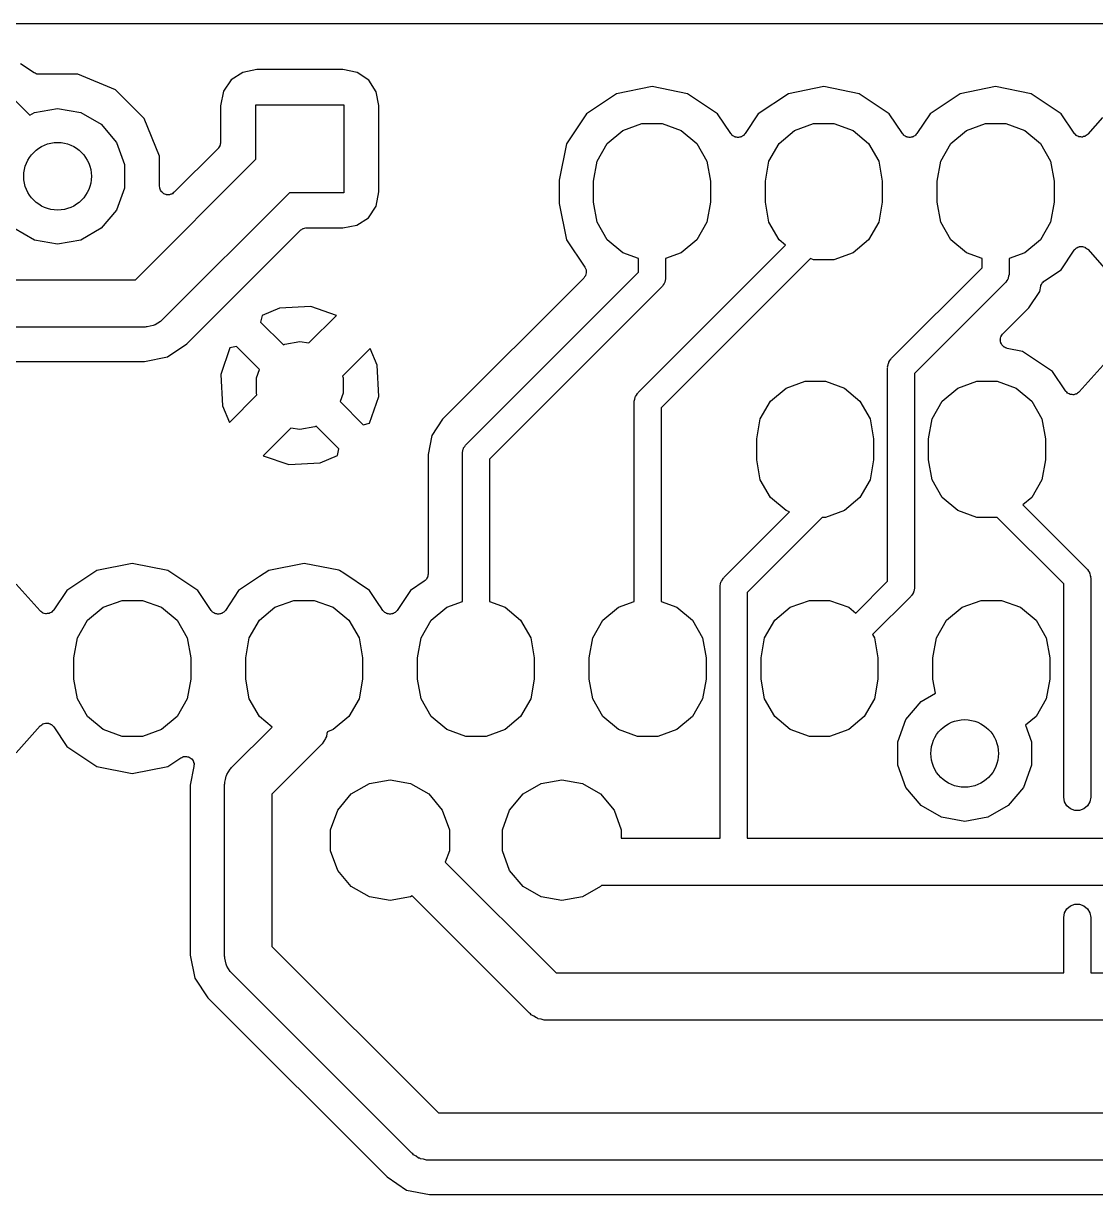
# Model space of a CAD drawing. Extents: x 1.5 to 87.9, y 2 to 70.8.
# Drawn here: x 33.12 to 48.98, y 53.52 to 70.84 of the extents above; entities that cross this region are included whole.
import ezdxf

# ---------------------------------------------------------------- set-up
doc = ezdxf.new("R2010")
doc.units = 0
doc.header["$MEASUREMENT"] = 0
doc.layers.add('BLACK', color=7, linetype='CONTINUOUS')

msp = doc.modelspace()

# ---------------------------------------------------------------- linework, layer by layer
at = {"layer": 'Black'}
for p, q in [((32.4213, 70.8402), (53.4351, 70.8402)), ((33.2845, 70.1096), (33.0832, 70.2441)), ((36.5732, 70.1568), (36.3677, 70.117)), ((37.8484, 70.1568), (36.5732, 70.1568)), ((38.0607, 70.1143), (37.8484, 70.1568)), ((33.2984, 70.1035), (33.2845, 70.1096)), ((33.3115, 70.0959), (33.2984, 70.1035)), ((33.3185, 70.0947), (33.3115, 70.0959)), ((33.3249, 70.0919), (33.3185, 70.0947)), ((33.34, 70.0909), (33.3249, 70.0919)), ((33.355, 70.0882), (33.34, 70.0909)), ((33.9309, 70.0877), (33.355, 70.0882)), ((34.4849, 69.8577), (33.9309, 70.0877)), ((36.1971, 70.0049), (36.0831, 69.8361)), ((36.3677, 70.117), (36.1971, 70.0049)), ((38.2295, 70.0003), (38.0607, 70.1143)), ((38.3416, 69.8297), (38.2295, 70.0003)), ((34.9088, 69.4331), (34.4849, 69.8577)), ((36.0831, 69.8361), (36.0406, 69.6238)), ((38.3814, 69.6242), (38.3416, 69.8297)), ((41.8941, 69.801), (41.4499, 69.5043)), ((42.418, 69.9053), (41.8941, 69.801)), ((42.9419, 69.801), (42.418, 69.9053)), ((43.3861, 69.5043), (42.9419, 69.801)), ((44.4341, 69.801), (43.9899, 69.5043)), ((44.958, 69.9053), (44.4341, 69.801)), ((45.4819, 69.801), (44.958, 69.9053)), ((45.9261, 69.5043), (45.4819, 69.801)), ((46.9741, 69.801), (46.5299, 69.5043)), ((47.498, 69.9053), (46.9741, 69.801)), ((48.0219, 69.801), (47.498, 69.9053)), ((48.4661, 69.5043), (48.0219, 69.801)), ((33.0033, 69.7012), (33.2197, 69.4849)), ((36.0406, 69.6238), (36.0406, 69.082)), ((36.561, 68.8314), (36.561, 69.6364)), ((36.561, 69.6364), (37.861, 69.6364)), ((37.861, 69.6364), (37.861, 68.3364)), ((38.3814, 68.349), (38.3814, 69.6242)), ((33.2197, 69.4849), (33.2863, 69.5233)), ((33.2863, 69.5233), (33.6296, 69.5838)), ((33.6296, 69.5838), (33.9729, 69.5233)), ((33.9729, 69.5233), (34.2748, 69.349)), ((41.4499, 69.5043), (41.1531, 69.0601)), ((43.5824, 69.2105), (43.3861, 69.5043)), ((43.9899, 69.5043), (43.7936, 69.2105)), ((46.1224, 69.2105), (45.9261, 69.5043)), ((46.5299, 69.5043), (46.3336, 69.2105)), ((48.6589, 69.2158), (48.4661, 69.5043)), ((49.0803, 69.4492), (48.8592, 69.2017)), ((34.2748, 69.349), (34.4989, 69.0819)), ((35.1379, 68.8786), (34.9088, 69.4331)), ((41.9862, 69.2556), (42.268, 69.3582)), ((42.268, 69.3582), (42.568, 69.3582)), ((42.568, 69.3582), (42.8498, 69.2556)), ((44.5262, 69.2556), (44.808, 69.3582)), ((44.808, 69.3582), (45.108, 69.3582)), ((45.108, 69.3582), (45.3898, 69.2556)), ((47.0662, 69.2556), (47.348, 69.3582)), ((47.348, 69.3582), (47.648, 69.3582)), ((47.648, 69.3582), (47.9298, 69.2556)), ((41.7564, 69.0628), (41.9862, 69.2556)), ((42.8498, 69.2556), (43.0796, 69.0628)), ((43.592, 69.2005), (43.5824, 69.2105)), ((43.6002, 69.1893), (43.592, 69.2005)), ((43.6071, 69.1847), (43.6002, 69.1893)), ((43.6129, 69.1786), (43.6071, 69.1847)), ((43.6253, 69.1725), (43.6129, 69.1786)), ((43.6368, 69.1648), (43.6253, 69.1725)), ((43.645, 69.1628), (43.6368, 69.1648)), ((43.6525, 69.1591), (43.645, 69.1628)), ((43.6662, 69.1576), (43.6525, 69.1591)), ((43.6797, 69.1543), (43.6662, 69.1576)), ((43.688, 69.1552), (43.6797, 69.1543)), ((43.6963, 69.1543), (43.688, 69.1552)), ((43.7098, 69.1576), (43.6963, 69.1543)), ((43.7235, 69.1591), (43.7098, 69.1576)), ((43.731, 69.1628), (43.7235, 69.1591)), ((43.7391, 69.1648), (43.731, 69.1628)), ((43.7507, 69.1725), (43.7391, 69.1648)), ((43.7631, 69.1786), (43.7507, 69.1725)), ((43.7689, 69.1847), (43.7631, 69.1786)), ((43.7758, 69.1893), (43.7689, 69.1847)), ((43.784, 69.2005), (43.7758, 69.1893)), ((43.7936, 69.2105), (43.784, 69.2005)), ((44.2964, 69.0628), (44.5262, 69.2556)), ((45.3898, 69.2556), (45.6196, 69.0628)), ((46.132, 69.2005), (46.1224, 69.2105)), ((46.1402, 69.1893), (46.132, 69.2005)), ((46.1471, 69.1847), (46.1402, 69.1893)), ((46.1529, 69.1786), (46.1471, 69.1847)), ((46.1653, 69.1725), (46.1529, 69.1786)), ((46.1768, 69.1648), (46.1653, 69.1725)), ((46.185, 69.1628), (46.1768, 69.1648)), ((46.1925, 69.1591), (46.185, 69.1628)), ((46.2062, 69.1576), (46.1925, 69.1591)), ((46.2197, 69.1543), (46.2062, 69.1576)), ((46.228, 69.1552), (46.2197, 69.1543)), ((46.2363, 69.1543), (46.228, 69.1552)), ((46.2498, 69.1576), (46.2363, 69.1543)), ((46.2635, 69.1591), (46.2498, 69.1576)), ((46.271, 69.1628), (46.2635, 69.1591)), ((46.2791, 69.1648), (46.271, 69.1628)), ((46.2907, 69.1725), (46.2791, 69.1648)), ((46.3031, 69.1786), (46.2907, 69.1725)), ((46.3089, 69.1847), (46.3031, 69.1786)), ((46.3158, 69.1893), (46.3089, 69.1847)), ((46.324, 69.2005), (46.3158, 69.1893)), ((46.3336, 69.2105), (46.324, 69.2005)), ((46.8364, 69.0628), (47.0662, 69.2556)), ((47.9298, 69.2556), (48.1596, 69.0628)), ((48.6623, 69.2122), (48.6589, 69.2158)), ((48.6647, 69.2078), (48.6623, 69.2122)), ((48.6775, 69.1963), (48.6647, 69.2078)), ((48.6894, 69.1839), (48.6775, 69.1963)), ((48.6938, 69.1817), (48.6894, 69.1839)), ((48.6976, 69.1784), (48.6938, 69.1817)), ((48.7135, 69.172), (48.6976, 69.1784)), ((48.7289, 69.1644), (48.7135, 69.172)), ((48.7339, 69.1639), (48.7289, 69.1644)), ((48.7385, 69.162), (48.7339, 69.1639)), ((48.7557, 69.1615), (48.7385, 69.162)), ((48.7728, 69.1596), (48.7557, 69.1615)), ((48.7776, 69.1608), (48.7728, 69.1596)), ((48.7826, 69.1606), (48.7776, 69.1608)), ((48.7989, 69.166), (48.7826, 69.1606)), ((48.8156, 69.1701), (48.7989, 69.166)), ((48.8198, 69.1729), (48.8156, 69.1701)), ((48.8245, 69.1744), (48.8198, 69.1729)), ((48.838, 69.185), (48.8245, 69.1744)), ((48.8523, 69.1946), (48.838, 69.185)), ((48.8552, 69.1986), (48.8523, 69.1946)), ((48.8592, 69.2017), (48.8552, 69.1986)), ((34.4989, 69.0819), (34.6182, 68.7543)), ((36.0034, 68.9922), (35.3543, 68.3431)), ((36.0066, 68.9967), (36.0034, 68.9922)), ((36.0108, 69.0003), (36.0066, 68.9967)), ((36.0191, 69.0147), (36.0108, 69.0003)), ((36.0287, 69.0283), (36.0191, 69.0147)), ((36.0301, 69.0337), (36.0287, 69.0283)), ((36.0329, 69.0385), (36.0301, 69.0337)), ((36.0358, 69.0549), (36.0329, 69.0385)), ((36.0401, 69.0709), (36.0358, 69.0549)), ((36.0406, 69.082), (36.0396, 69.0765)), ((36.0396, 69.0765), (36.0401, 69.0709)), ((41.1531, 69.0601), (41.0464, 68.5236)), ((41.6065, 68.803), (41.7564, 69.0628)), ((43.0796, 69.0628), (43.2295, 68.803)), ((44.1465, 68.803), (44.2964, 69.0628)), ((45.6196, 69.0628), (45.7695, 68.803)), ((46.6865, 68.803), (46.8364, 69.0628)), ((48.1596, 69.0628), (48.3095, 68.803)), ((34.6182, 68.7543), (34.6182, 68.4057)), ((34.78, 67.0504), (36.561, 68.8314)), ((35.1375, 68.433), (35.1379, 68.8786)), ((41.5544, 68.5077), (41.6065, 68.803)), ((43.2295, 68.803), (43.2816, 68.5077)), ((44.0944, 68.5077), (44.1465, 68.803)), ((45.7695, 68.803), (45.8216, 68.5077)), ((46.6344, 68.5077), (46.6865, 68.803)), ((48.3095, 68.803), (48.3616, 68.5077)), ((34.6182, 68.4057), (34.4989, 68.0781)), ((35.1403, 68.4166), (35.1375, 68.433)), ((35.1418, 68.4), (35.1403, 68.4166)), ((41.0464, 68.5236), (41.0464, 68.1792)), ((41.5544, 68.1951), (41.5544, 68.5077)), ((43.2816, 68.5077), (43.2816, 68.1951)), ((44.0944, 68.1951), (44.0944, 68.5077)), ((45.8216, 68.5077), (45.8216, 68.1951)), ((46.6344, 68.1951), (46.6344, 68.5077)), ((48.3616, 68.5077), (48.3616, 68.1951)), ((35.1441, 68.395), (35.1418, 68.4)), ((35.1451, 68.3895), (35.1441, 68.395)), ((35.1534, 68.3751), (35.1451, 68.3895)), ((35.1604, 68.36), (35.1534, 68.3751)), ((35.1644, 68.3561), (35.1604, 68.36)), ((35.1671, 68.3513), (35.1644, 68.3561)), ((35.1799, 68.3406), (35.1671, 68.3513)), ((37.056, 68.3364), (35.1725, 66.4529)), ((35.1916, 68.3288), (35.1799, 68.3406)), ((35.1966, 68.3265), (35.1916, 68.3288)), ((35.2009, 68.3229), (35.1966, 68.3265)), ((35.2165, 68.3172), (35.2009, 68.3229)), ((35.2316, 68.3102), (35.2165, 68.3172)), ((35.2371, 68.3097), (35.2316, 68.3102)), ((35.2423, 68.3078), (35.2371, 68.3097)), ((35.259, 68.3078), (35.2423, 68.3078)), ((35.2755, 68.3064), (35.259, 68.3078)), ((35.2809, 68.3078), (35.2755, 68.3064)), ((35.2864, 68.3078), (35.2809, 68.3078)), ((35.3021, 68.3135), (35.2864, 68.3078)), ((35.3181, 68.3178), (35.3021, 68.3135)), ((35.3227, 68.3209), (35.3181, 68.3178)), ((35.3279, 68.3228), (35.3227, 68.3209)), ((35.3406, 68.3335), (35.3279, 68.3228)), ((35.3543, 68.3431), (35.3406, 68.3335)), ((37.861, 68.3364), (37.056, 68.3364)), ((38.3389, 68.1367), (38.3814, 68.349)), ((34.4989, 68.0781), (34.2748, 67.811)), ((38.2249, 67.9679), (38.3389, 68.1367)), ((41.0464, 68.1792), (41.1531, 67.6427)), ((41.6065, 67.8997), (41.5544, 68.1951)), ((43.2816, 68.1951), (43.2295, 67.8997)), ((44.1465, 67.8997), (44.0944, 68.1951)), ((45.8216, 68.1951), (45.7695, 67.8997)), ((46.6865, 67.8997), (46.6344, 68.1951)), ((48.3616, 68.1951), (48.3095, 67.8997)), ((38.0543, 67.8558), (38.2249, 67.9679)), ((41.7564, 67.64), (41.6065, 67.8997)), ((43.2295, 67.8997), (43.0796, 67.64)), ((44.2964, 67.64), (44.1465, 67.8997)), ((45.7695, 67.8997), (45.6196, 67.64)), ((46.8364, 67.64), (46.6865, 67.8997)), ((48.3095, 67.8997), (48.1596, 67.64)), ((33.2863, 67.6367), (32.9844, 67.811)), ((34.2748, 67.811), (33.9729, 67.6367)), ((35.5405, 66.1025), (37.2168, 67.7788)), ((37.2168, 67.7788), (37.2213, 67.782)), ((37.2213, 67.782), (37.2249, 67.7862)), ((37.2249, 67.7862), (37.2393, 67.7945)), ((37.2393, 67.7945), (37.2529, 67.8041)), ((37.2529, 67.8041), (37.2583, 67.8055)), ((37.2583, 67.8055), (37.2631, 67.8083)), ((37.2631, 67.8083), (37.2795, 67.8112)), ((37.2795, 67.8112), (37.2955, 67.8155)), ((37.2955, 67.8155), (37.3011, 67.815)), ((37.3011, 67.815), (37.3066, 67.816)), ((37.3066, 67.816), (37.8488, 67.816)), ((37.8488, 67.816), (38.0543, 67.8558)), ((33.6296, 67.5762), (33.2863, 67.6367)), ((33.9729, 67.6367), (33.6296, 67.5762)), ((41.1531, 67.6427), (41.4256, 67.2349)), ((41.9862, 67.4472), (41.7564, 67.64)), ((42.2131, 65.3813), (44.3918, 67.56)), ((43.0796, 67.64), (42.8498, 67.4472)), ((44.3918, 67.56), (44.2964, 67.64)), ((45.6196, 67.64), (45.3898, 67.4472)), ((47.0662, 67.4472), (46.8364, 67.64)), ((48.1596, 67.64), (47.9298, 67.4472)), ((48.7135, 67.5308), (48.7289, 67.5384)), ((48.7289, 67.5384), (48.7339, 67.5389)), ((48.7339, 67.5389), (48.7385, 67.5408)), ((48.7385, 67.5408), (48.7557, 67.5413)), ((48.7557, 67.5413), (48.7728, 67.5432)), ((48.7728, 67.5432), (48.7776, 67.542)), ((48.7776, 67.542), (48.7826, 67.5422)), ((48.7826, 67.5422), (48.7989, 67.5368)), ((48.7989, 67.5368), (48.8156, 67.5327)), ((42.218, 67.3629), (41.9862, 67.4472)), ((42.218, 67.1642), (42.218, 67.3629)), ((42.8498, 67.4472), (42.618, 67.3629)), ((42.618, 67.3629), (42.618, 67.0814)), ((45.3898, 67.4472), (45.108, 67.3446)), ((47.298, 67.3629), (47.0662, 67.4472)), ((47.298, 67.2277), (47.298, 67.3629)), ((47.9298, 67.4472), (47.698, 67.3629)), ((47.698, 67.3629), (47.698, 67.1449)), ((48.4661, 67.1985), (48.6589, 67.487)), ((48.6589, 67.487), (48.6623, 67.4906)), ((48.6623, 67.4906), (48.6647, 67.495)), ((48.6647, 67.495), (48.6775, 67.5065)), ((48.6775, 67.5065), (48.6894, 67.5189)), ((48.6894, 67.5189), (48.6938, 67.5211)), ((48.6938, 67.5211), (48.6976, 67.5244)), ((48.6976, 67.5244), (48.7135, 67.5308)), ((48.8156, 67.5327), (48.8198, 67.5299)), ((48.8198, 67.5299), (48.8245, 67.5284)), ((48.8245, 67.5284), (48.838, 67.5178)), ((48.838, 67.5178), (48.8523, 67.5082)), ((48.8523, 67.5082), (48.8552, 67.5042)), ((48.8552, 67.5042), (48.8592, 67.5011)), ((48.8592, 67.5011), (49.2138, 67.1041)), ((41.4256, 67.2349), (41.434, 67.2159)), ((41.434, 67.2159), (41.4427, 67.1972)), ((41.4427, 67.1972), (41.4428, 67.1958)), ((41.4428, 67.1958), (41.4434, 67.1945)), ((41.4434, 67.1945), (41.4447, 67.1738)), ((44.7597, 67.3622), (42.5545, 65.1571)), ((44.808, 67.3446), (44.7597, 67.3622)), ((45.108, 67.3446), (44.808, 67.3446)), ((45.9596, 65.8893), (47.298, 67.2277)), ((48.2193, 67.0336), (48.4661, 67.1985)), ((29.464, 67.0504), (34.78, 67.0504)), ((41.4098, 67.0745), (39.3227, 64.9874)), ((39.6731, 64.6193), (42.218, 67.1642)), ((41.4217, 67.0914), (41.4098, 67.0745)), ((41.4339, 67.1081), (41.4217, 67.0914)), ((41.4343, 67.1095), (41.4339, 67.1081)), ((41.4351, 67.1106), (41.4343, 67.1095)), ((41.4405, 67.1306), (41.4351, 67.1106)), ((41.4463, 67.1505), (41.4405, 67.1306)), ((41.4447, 67.1738), (41.4465, 67.1532)), ((41.4465, 67.1532), (41.4462, 67.1519)), ((41.4462, 67.1519), (41.4463, 67.1505)), ((42.6105, 67.0387), (42.6059, 67.013)), ((42.6172, 67.064), (42.6105, 67.0387)), ((42.618, 67.0814), (42.6165, 67.0727)), ((42.6165, 67.0727), (42.6172, 67.064)), ((47.6512, 67.0163), (47.6445, 67.0107)), ((47.6643, 67.039), (47.6512, 67.0163)), ((47.6793, 67.0604), (47.6643, 67.039)), ((47.6815, 67.0689), (47.6793, 67.0604)), ((47.6859, 67.0765), (47.6815, 67.0689)), ((47.6905, 67.1022), (47.6859, 67.0765)), ((47.6972, 67.1275), (47.6905, 67.1022)), ((47.698, 67.1449), (47.6965, 67.1362)), ((47.6965, 67.1362), (47.6972, 67.1275)), ((48.1994, 67.0146), (48.2104, 67.0271)), ((48.2104, 67.0271), (48.2153, 67.0298)), ((48.2153, 67.0298), (48.2193, 67.0336)), ((42.5594, 66.94), (40.0145, 64.3951)), ((42.5645, 66.9472), (42.5594, 66.94)), ((42.5712, 66.9528), (42.5645, 66.9472)), ((42.5843, 66.9755), (42.5712, 66.9528)), ((42.5993, 66.9969), (42.5843, 66.9755)), ((42.6015, 67.0054), (42.5993, 66.9969)), ((42.6059, 67.013), (42.6015, 67.0054)), ((47.6394, 67.0035), (46.301, 65.6651)), ((47.6445, 67.0107), (47.6394, 67.0035)), ((47.9898, 66.6354), (48.1498, 66.8749)), ((48.1498, 66.8749), (48.1653, 66.9528)), ((48.1653, 66.9528), (48.1673, 66.958)), ((48.1673, 66.958), (48.1679, 66.9636)), ((48.1679, 66.9636), (48.1753, 66.9785)), ((48.1753, 66.9785), (48.1813, 66.9939)), ((48.1813, 66.9939), (48.185, 66.9981)), ((48.185, 66.9981), (48.1874, 67.0031)), ((48.1874, 67.0031), (48.1994, 67.0146)), ((36.6556, 66.5234), (36.6318, 66.4248)), ((36.9103, 66.6289), (36.6556, 66.5234)), ((37.374, 66.6558), (36.9103, 66.6289)), ((37.3449, 66.1153), (37.7534, 66.5238)), ((37.7534, 66.5238), (37.374, 66.6558)), ((47.6046, 66.2502), (47.9898, 66.6354)), ((34.925, 66.3504), (29.609, 66.3504)), ((34.9402, 66.3531), (34.925, 66.3504)), ((34.9555, 66.3517), (34.9402, 66.3531)), ((34.9997, 66.3636), (34.9555, 66.3517)), ((35.0447, 66.3715), (34.9997, 66.3636)), ((35.058, 66.3792), (35.0447, 66.3715)), ((35.0729, 66.3832), (35.058, 66.3792)), ((35.1104, 66.4094), (35.0729, 66.3832)), ((35.15, 66.4323), (35.1104, 66.4094)), ((35.1599, 66.4441), (35.15, 66.4323)), ((35.1725, 66.4529), (35.1599, 66.4441)), ((36.6318, 66.4248), (36.9683, 66.0883)), ((47.5674, 66.1632), (47.5682, 66.1673)), ((47.5701, 66.1454), (47.5674, 66.1632)), ((47.5679, 66.1715), (47.5725, 66.1888)), ((47.5682, 66.1673), (47.5679, 66.1715)), ((47.5725, 66.1888), (47.576, 66.2065)), ((47.576, 66.2065), (47.5782, 66.21)), ((47.5782, 66.21), (47.5793, 66.2141)), ((47.5793, 66.2141), (47.5896, 66.2288)), ((47.5896, 66.2288), (47.5989, 66.2442)), ((47.5989, 66.2442), (47.6022, 66.2468)), ((47.6022, 66.2468), (47.6046, 66.2502)), ((35.2524, 65.91), (35.5405, 66.1025)), ((36.1786, 66.0429), (36.0416, 65.6494)), ((36.2725, 66.0656), (36.1786, 66.0429)), ((36.6138, 65.7244), (36.2725, 66.0656)), ((36.9683, 66.0883), (36.9878, 66.0995)), ((36.9878, 66.0995), (37.211, 66.1389)), ((37.211, 66.1389), (37.3449, 66.1153)), ((38.2519, 66.0324), (37.8444, 65.6248)), ((38.3535, 65.7871), (38.2519, 66.0324)), ((47.5717, 66.1275), (47.5701, 66.1454)), ((47.5735, 66.1237), (47.5717, 66.1275)), ((47.5741, 66.1196), (47.5735, 66.1237)), ((47.5828, 66.1038), (47.5741, 66.1196)), ((47.5904, 66.0876), (47.5828, 66.1038)), ((47.5933, 66.0846), (47.5904, 66.0876)), ((47.5953, 66.0809), (47.5933, 66.0846)), ((47.6088, 66.0691), (47.5953, 66.0809)), ((47.6215, 66.0564), (47.6088, 66.0691)), ((47.6253, 66.0546), (47.6215, 66.0564)), ((47.6285, 66.0518), (47.6253, 66.0546)), ((47.6453, 66.0453), (47.6285, 66.0518)), ((47.6615, 66.0377), (47.6453, 66.0453)), ((47.6657, 66.0374), (47.6615, 66.0377)), ((47.6696, 66.0359), (47.6657, 66.0374)), ((47.8949, 65.991), (47.6696, 66.0359)), ((48.3391, 65.6943), (47.8949, 65.991)), ((32.3006, 65.8424), (34.9125, 65.8424)), ((34.9125, 65.8424), (35.2524, 65.91)), ((45.9085, 65.7906), (45.9131, 65.8163)), ((45.9131, 65.8163), (45.9175, 65.8239)), ((45.9175, 65.8239), (45.9197, 65.8324)), ((45.9197, 65.8324), (45.9347, 65.8538)), ((45.9347, 65.8538), (45.9478, 65.8765)), ((45.9478, 65.8765), (45.9545, 65.8821)), ((45.9545, 65.8821), (45.9596, 65.8893)), ((36.0416, 65.6494), (36.0685, 65.1857)), ((36.5684, 65.5997), (36.6138, 65.7244)), ((38.3804, 65.3234), (38.3535, 65.7871)), ((45.901, 65.7479), (45.9025, 65.7566)), ((45.901, 62.5922), (45.901, 65.7479)), ((45.9018, 65.7653), (45.9085, 65.7906)), ((45.9025, 65.7566), (45.9018, 65.7653)), ((46.301, 65.6651), (46.301, 62.5094)), ((48.5319, 65.4058), (48.3391, 65.6943)), ((49.0868, 65.7887), (48.7322, 65.3917)), ((36.5684, 65.3731), (36.5684, 65.5997)), ((37.8444, 65.6248), (37.8536, 65.5997)), ((37.8536, 65.5997), (37.8536, 65.3731)), ((44.3992, 65.4456), (44.681, 65.5482)), ((44.681, 65.5482), (44.981, 65.5482)), ((44.981, 65.5482), (45.2628, 65.4456)), ((46.9392, 65.4456), (47.221, 65.5482)), ((47.221, 65.5482), (47.521, 65.5482)), ((47.521, 65.5482), (47.8028, 65.4456)), ((36.1701, 64.9404), (36.5776, 65.348)), ((36.5776, 65.348), (36.5684, 65.3731)), ((37.8536, 65.3731), (37.8082, 65.2484)), ((38.2434, 64.9299), (38.3804, 65.3234)), ((42.162, 65.2826), (42.1666, 65.3083)), ((42.1666, 65.3083), (42.171, 65.3159)), ((42.171, 65.3159), (42.1732, 65.3244)), ((42.1732, 65.3244), (42.1882, 65.3458)), ((42.1882, 65.3458), (42.2013, 65.3685)), ((42.2013, 65.3685), (42.208, 65.3741)), ((42.208, 65.3741), (42.2131, 65.3813)), ((44.1694, 65.2528), (44.3992, 65.4456)), ((45.2628, 65.4456), (45.4926, 65.2528)), ((46.7094, 65.2528), (46.9392, 65.4456)), ((47.8028, 65.4456), (48.0326, 65.2528)), ((48.5353, 65.4022), (48.5319, 65.4058)), ((48.5377, 65.3978), (48.5353, 65.4022)), ((48.5505, 65.3863), (48.5377, 65.3978)), ((48.5624, 65.3739), (48.5505, 65.3863)), ((48.5668, 65.3717), (48.5624, 65.3739)), ((48.5706, 65.3684), (48.5668, 65.3717)), ((48.5865, 65.362), (48.5706, 65.3684)), ((48.6019, 65.3544), (48.5865, 65.362)), ((48.6069, 65.3539), (48.6019, 65.3544)), ((48.6115, 65.352), (48.6069, 65.3539)), ((48.6287, 65.3515), (48.6115, 65.352)), ((48.6458, 65.3496), (48.6287, 65.3515)), ((48.6506, 65.3508), (48.6458, 65.3496)), ((48.6556, 65.3506), (48.6506, 65.3508)), ((48.6719, 65.356), (48.6556, 65.3506)), ((48.6886, 65.3601), (48.6719, 65.356)), ((48.6928, 65.3629), (48.6886, 65.3601)), ((48.6975, 65.3644), (48.6928, 65.3629)), ((48.711, 65.375), (48.6975, 65.3644)), ((48.7253, 65.3846), (48.711, 65.375)), ((48.7282, 65.3886), (48.7253, 65.3846)), ((48.7322, 65.3917), (48.7282, 65.3886)), ((36.0685, 65.1857), (36.1701, 64.9404)), ((37.8082, 65.2484), (38.1494, 64.9072)), ((42.1545, 65.2399), (42.156, 65.2486)), ((42.1545, 62.2914), (42.1545, 65.2399)), ((42.1553, 65.2573), (42.162, 65.2826)), ((42.156, 65.2486), (42.1553, 65.2573)), ((42.5545, 65.1571), (42.5545, 62.2914)), ((44.0195, 64.993), (44.1694, 65.2528)), ((45.4926, 65.2528), (45.6425, 64.993)), ((46.5595, 64.993), (46.7094, 65.2528)), ((48.0326, 65.2528), (48.1825, 64.993)), ((39.3227, 64.9874), (39.1627, 64.7479)), ((43.9674, 64.6977), (44.0195, 64.993)), ((45.6425, 64.993), (45.6946, 64.6977)), ((46.5074, 64.6977), (46.5595, 64.993)), ((48.1825, 64.993), (48.2346, 64.6977)), ((37.0771, 64.8575), (36.6686, 64.449)), ((37.211, 64.8339), (37.0771, 64.8575)), ((37.4342, 64.8733), (37.211, 64.8339)), ((37.4537, 64.8845), (37.4342, 64.8733)), ((37.7534, 64.5848), (37.4537, 64.8845)), ((38.1494, 64.9072), (38.2434, 64.9299)), ((39.1627, 64.7479), (39.1065, 64.4654)), ((39.6482, 64.5838), (39.6613, 64.6065)), ((39.6613, 64.6065), (39.668, 64.6121)), ((39.668, 64.6121), (39.6731, 64.6193)), ((43.9674, 64.3851), (43.9674, 64.6977)), ((45.6946, 64.6977), (45.6946, 64.3851)), ((46.5074, 64.3851), (46.5074, 64.6977)), ((48.2346, 64.6977), (48.2346, 64.3851)), ((36.6686, 64.449), (37.048, 64.317)), ((37.5117, 64.3439), (37.7664, 64.4494)), ((37.7902, 64.548), (37.7534, 64.5848)), ((37.7664, 64.4494), (37.7902, 64.548)), ((39.1065, 64.4654), (39.1065, 62.6974)), ((39.6145, 64.4779), (39.616, 64.4866)), ((39.6145, 62.2914), (39.6145, 64.4779)), ((39.6153, 64.4953), (39.622, 64.5206)), ((39.616, 64.4866), (39.6153, 64.4953)), ((39.622, 64.5206), (39.6266, 64.5463)), ((39.6266, 64.5463), (39.631, 64.5539)), ((39.631, 64.5539), (39.6332, 64.5624)), ((39.6332, 64.5624), (39.6482, 64.5838)), ((37.048, 64.317), (37.5117, 64.3439)), ((40.0145, 64.3951), (40.0145, 62.2914)), ((44.0195, 64.0897), (43.9674, 64.3851)), ((45.6946, 64.3851), (45.6425, 64.0897)), ((46.5595, 64.0897), (46.5074, 64.3851)), ((48.2346, 64.3851), (48.1825, 64.0897)), ((44.1694, 63.83), (44.0195, 64.0897)), ((45.6425, 64.0897), (45.4926, 63.83)), ((46.7094, 63.83), (46.5595, 64.0897)), ((48.1825, 64.0897), (48.0326, 63.83)), ((44.3992, 63.6372), (44.1694, 63.83)), ((45.4926, 63.83), (45.2628, 63.6372)), ((46.9392, 63.6372), (46.7094, 63.83)), ((48.0326, 63.83), (47.9027, 63.721)), ((43.4831, 62.6508), (44.4507, 63.6185)), ((44.4507, 63.6185), (44.3992, 63.6372)), ((45.2628, 63.6372), (44.981, 63.5346)), ((47.221, 63.5346), (46.9392, 63.6372)), ((47.9027, 63.721), (48.8459, 62.7778)), ((44.9326, 63.5346), (43.8245, 62.4266)), ((44.981, 63.5346), (44.9326, 63.5346)), ((47.521, 63.5346), (47.221, 63.5346)), ((47.5228, 63.5353), (47.521, 63.5346)), ((48.5045, 62.5536), (47.5228, 63.5353)), ((34.2106, 62.7525), (33.7664, 62.4558)), ((34.7345, 62.8568), (34.2106, 62.7525)), ((35.2584, 62.7525), (34.7345, 62.8568)), ((35.7026, 62.4558), (35.2584, 62.7525)), ((36.7506, 62.7525), (36.6138, 62.6612)), ((37.2745, 62.8568), (36.7506, 62.7525)), ((37.7902, 62.7542), (37.2745, 62.8568)), ((37.7984, 62.7525), (37.7902, 62.7542)), ((37.8599, 62.7115), (37.7984, 62.7525)), ((37.8599, 62.7115), (37.8599, 62.7115)), ((37.8599, 62.7115), (37.8599, 62.7115)), ((38.2426, 62.4558), (37.8599, 62.7115)), ((39.1065, 62.6974), (39.1034, 62.6797)), ((48.8459, 62.7778), (48.851, 62.7706)), ((48.851, 62.7706), (48.8577, 62.765)), ((48.8577, 62.765), (48.8708, 62.7423)), ((48.8708, 62.7423), (48.8858, 62.7209)), ((48.8858, 62.7209), (48.888, 62.7124)), ((48.888, 62.7124), (48.8924, 62.7048)), ((48.8924, 62.7048), (48.897, 62.6791)), ((33.3733, 62.1532), (33.0187, 62.5502)), ((36.6138, 62.6612), (36.3064, 62.4558)), ((39.0501, 62.5918), (38.8464, 62.4558)), ((39.063, 62.6043), (39.0501, 62.5918)), ((39.0768, 62.6158), (39.063, 62.6043)), ((39.0789, 62.6194), (39.0768, 62.6158)), ((39.0819, 62.6223), (39.0789, 62.6194)), ((39.0899, 62.6384), (39.0819, 62.6223)), ((39.0988, 62.654), (39.0899, 62.6384)), ((39.0996, 62.6581), (39.0988, 62.654)), ((39.1014, 62.6619), (39.0996, 62.6581)), ((39.1034, 62.6797), (39.1014, 62.6619)), ((43.4245, 62.5094), (43.426, 62.5181)), ((43.4253, 62.5268), (43.432, 62.5521)), ((43.426, 62.5181), (43.4253, 62.5268)), ((43.432, 62.5521), (43.4366, 62.5778)), ((43.4366, 62.5778), (43.441, 62.5854)), ((43.441, 62.5854), (43.4432, 62.5939)), ((43.4432, 62.5939), (43.4582, 62.6153)), ((43.4582, 62.6153), (43.4713, 62.638)), ((43.4713, 62.638), (43.478, 62.6436)), ((43.478, 62.6436), (43.4831, 62.6508)), ((45.4294, 62.1206), (45.901, 62.5922)), ((48.5045, 59.3979), (48.5045, 62.5536)), ((48.897, 62.6791), (48.9037, 62.6538)), ((48.9037, 62.6538), (48.903, 62.6451)), ((48.903, 62.6451), (48.9045, 62.6364)), ((48.9045, 62.6364), (48.9045, 59.3979)), ((33.7664, 62.4558), (33.5736, 62.1673)), ((35.8989, 62.162), (35.7026, 62.4558)), ((36.3064, 62.4558), (36.1101, 62.162)), ((38.3804, 62.2496), (38.2426, 62.4558)), ((38.8464, 62.4558), (38.6501, 62.162)), ((43.4245, 58.7954), (43.4245, 62.5094)), ((43.8245, 62.4266), (43.8245, 58.7954)), ((46.2424, 62.368), (45.6778, 61.8034)), ((46.2475, 62.3752), (46.2424, 62.368)), ((46.2542, 62.3808), (46.2475, 62.3752)), ((46.2673, 62.4035), (46.2542, 62.3808)), ((46.2823, 62.4249), (46.2673, 62.4035)), ((46.2845, 62.4334), (46.2823, 62.4249)), ((46.2889, 62.441), (46.2845, 62.4334)), ((46.2935, 62.4667), (46.2889, 62.441)), ((46.3002, 62.492), (46.2935, 62.4667)), ((46.301, 62.5094), (46.2995, 62.5007)), ((46.2995, 62.5007), (46.3002, 62.492)), ((34.0729, 62.0143), (34.3027, 62.2071)), ((34.3027, 62.2071), (34.5845, 62.3097)), ((34.5845, 62.3097), (34.8845, 62.3097)), ((34.8845, 62.3097), (35.1663, 62.2071)), ((35.1663, 62.2071), (35.3961, 62.0143)), ((36.6129, 62.0143), (36.8427, 62.2071)), ((36.8427, 62.2071), (37.1245, 62.3097)), ((37.1245, 62.3097), (37.4245, 62.3097)), ((37.4245, 62.3097), (37.7063, 62.2071)), ((37.7063, 62.2071), (37.9361, 62.0143)), ((38.403, 62.2157), (38.3804, 62.2496)), ((38.4389, 62.162), (38.403, 62.2157)), ((38.403, 62.2157), (38.403, 62.2157)), ((38.403, 62.2157), (38.403, 62.2157)), ((39.1529, 62.0143), (39.3827, 62.2071)), ((39.3827, 62.2071), (39.6145, 62.2914)), ((40.0145, 62.2914), (40.2463, 62.2071)), ((40.2463, 62.2071), (40.4761, 62.0143)), ((41.6929, 62.0143), (41.9227, 62.2071)), ((41.9227, 62.2071), (42.1545, 62.2914)), ((42.5545, 62.2914), (42.7863, 62.2071)), ((42.7863, 62.2071), (43.0161, 62.0143)), ((44.2329, 62.0143), (44.4627, 62.2071)), ((44.4627, 62.2071), (44.7445, 62.3097)), ((44.7445, 62.3097), (45.0445, 62.3097)), ((45.0445, 62.3097), (45.3263, 62.2071)), ((45.3263, 62.2071), (45.4294, 62.1206)), ((46.7729, 62.0143), (47.0027, 62.2071)), ((47.0027, 62.2071), (47.2845, 62.3097)), ((47.2845, 62.3097), (47.5845, 62.3097)), ((47.5845, 62.3097), (47.8663, 62.2071)), ((47.8663, 62.2071), (48.0961, 62.0143)), ((33.3773, 62.1501), (33.3733, 62.1532)), ((33.3802, 62.1461), (33.3773, 62.1501)), ((33.3945, 62.1365), (33.3802, 62.1461)), ((33.408, 62.1259), (33.3945, 62.1365)), ((33.4127, 62.1244), (33.408, 62.1259)), ((33.4169, 62.1216), (33.4127, 62.1244)), ((33.4336, 62.1175), (33.4169, 62.1216)), ((33.4499, 62.1121), (33.4336, 62.1175)), ((33.4549, 62.1123), (33.4499, 62.1121)), ((33.4597, 62.1111), (33.4549, 62.1123)), ((33.4768, 62.113), (33.4597, 62.1111)), ((33.494, 62.1135), (33.4768, 62.113)), ((33.4986, 62.1154), (33.494, 62.1135)), ((33.5036, 62.1159), (33.4986, 62.1154)), ((33.519, 62.1235), (33.5036, 62.1159)), ((33.5349, 62.1299), (33.519, 62.1235)), ((33.5387, 62.1332), (33.5349, 62.1299)), ((33.5431, 62.1354), (33.5387, 62.1332)), ((33.555, 62.1478), (33.5431, 62.1354)), ((33.5678, 62.1593), (33.555, 62.1478)), ((33.5702, 62.1637), (33.5678, 62.1593)), ((33.5736, 62.1673), (33.5702, 62.1637)), ((33.923, 61.7545), (34.0729, 62.0143)), ((35.3961, 62.0143), (35.546, 61.7545)), ((35.9085, 62.152), (35.8989, 62.162)), ((35.9167, 62.1408), (35.9085, 62.152)), ((35.9236, 62.1362), (35.9167, 62.1408)), ((35.9294, 62.1301), (35.9236, 62.1362)), ((35.9418, 62.124), (35.9294, 62.1301)), ((35.9534, 62.1163), (35.9418, 62.124)), ((35.9615, 62.1143), (35.9534, 62.1163)), ((35.969, 62.1106), (35.9615, 62.1143)), ((35.9827, 62.1091), (35.969, 62.1106)), ((35.9962, 62.1058), (35.9827, 62.1091)), ((36.0045, 62.1067), (35.9962, 62.1058)), ((36.0128, 62.1058), (36.0045, 62.1067)), ((36.0263, 62.1091), (36.0128, 62.1058)), ((36.04, 62.1106), (36.0263, 62.1091)), ((36.0475, 62.1143), (36.04, 62.1106)), ((36.0556, 62.1163), (36.0475, 62.1143)), ((36.0672, 62.124), (36.0556, 62.1163)), ((36.0796, 62.1301), (36.0672, 62.124)), ((36.0854, 62.1362), (36.0796, 62.1301)), ((36.0923, 62.1408), (36.0854, 62.1362)), ((36.1005, 62.152), (36.0923, 62.1408)), ((36.1101, 62.162), (36.1005, 62.152)), ((36.463, 61.7545), (36.6129, 62.0143)), ((37.9361, 62.0143), (38.086, 61.7545)), ((38.4485, 62.152), (38.4389, 62.162)), ((38.4567, 62.1408), (38.4485, 62.152)), ((38.4636, 62.1362), (38.4567, 62.1408)), ((38.4694, 62.1301), (38.4636, 62.1362)), ((38.4818, 62.124), (38.4694, 62.1301)), ((38.4933, 62.1163), (38.4818, 62.124)), ((38.5015, 62.1143), (38.4933, 62.1163)), ((38.509, 62.1106), (38.5015, 62.1143)), ((38.5227, 62.1091), (38.509, 62.1106)), ((38.5362, 62.1058), (38.5227, 62.1091)), ((38.5445, 62.1067), (38.5362, 62.1058)), ((38.5528, 62.1058), (38.5445, 62.1067)), ((38.5663, 62.1091), (38.5528, 62.1058)), ((38.58, 62.1106), (38.5663, 62.1091)), ((38.5875, 62.1143), (38.58, 62.1106)), ((38.5956, 62.1163), (38.5875, 62.1143)), ((38.6072, 62.124), (38.5956, 62.1163)), ((38.6196, 62.1301), (38.6072, 62.124)), ((38.6254, 62.1362), (38.6196, 62.1301)), ((38.6323, 62.1408), (38.6254, 62.1362)), ((38.6405, 62.152), (38.6323, 62.1408)), ((38.6501, 62.162), (38.6405, 62.152)), ((39.003, 61.7545), (39.1529, 62.0143)), ((40.4761, 62.0143), (40.626, 61.7545)), ((41.543, 61.7545), (41.6929, 62.0143)), ((43.0161, 62.0143), (43.166, 61.7545)), ((44.083, 61.7545), (44.2329, 62.0143)), ((46.623, 61.7545), (46.7729, 62.0143)), ((48.0961, 62.0143), (48.246, 61.7545)), ((33.8709, 61.4592), (33.923, 61.7545)), ((35.546, 61.7545), (35.5981, 61.4592)), ((36.4109, 61.4592), (36.463, 61.7545)), ((38.086, 61.7545), (38.1381, 61.4592)), ((38.9509, 61.4592), (39.003, 61.7545)), ((40.626, 61.7545), (40.6781, 61.4592)), ((41.4909, 61.4592), (41.543, 61.7545)), ((43.166, 61.7545), (43.2181, 61.4592)), ((44.0309, 61.4592), (44.083, 61.7545)), ((45.6778, 61.8034), (45.706, 61.7545)), ((45.706, 61.7545), (45.7581, 61.4592)), ((46.5709, 61.4592), (46.623, 61.7545)), ((48.246, 61.7545), (48.2981, 61.4592)), ((33.8709, 61.1466), (33.8709, 61.4592)), ((35.5981, 61.4592), (35.5981, 61.1466)), ((36.4109, 61.1466), (36.4109, 61.4592)), ((38.1381, 61.4592), (38.1381, 61.1466)), ((38.9509, 61.1466), (38.9509, 61.4592)), ((40.6781, 61.4592), (40.6781, 61.1466)), ((41.4909, 61.1466), (41.4909, 61.4592)), ((43.2181, 61.4592), (43.2181, 61.1466)), ((44.0309, 61.1466), (44.0309, 61.4592)), ((45.7581, 61.4592), (45.7581, 61.1466)), ((46.5709, 61.1466), (46.5709, 61.4592)), ((48.2981, 61.4592), (48.2981, 61.1466)), ((33.923, 60.8513), (33.8709, 61.1466)), ((35.5981, 61.1466), (35.546, 60.8513)), ((36.463, 60.8513), (36.4109, 61.1466)), ((38.1381, 61.1466), (38.086, 60.8513)), ((39.003, 60.8513), (38.9509, 61.1466)), ((40.6781, 61.1466), (40.626, 60.8513)), ((41.543, 60.8513), (41.4909, 61.1466)), ((43.2181, 61.1466), (43.166, 60.8513)), ((44.083, 60.8513), (44.0309, 61.1466)), ((45.7581, 61.1466), (45.706, 60.8513)), ((46.6078, 60.9371), (46.5709, 61.1466)), ((48.2981, 61.1466), (48.246, 60.8513)), ((34.0729, 60.5915), (33.923, 60.8513)), ((35.546, 60.8513), (35.3961, 60.5915)), ((36.6129, 60.5915), (36.463, 60.8513)), ((38.086, 60.8513), (37.9361, 60.5915)), ((39.1529, 60.5915), (39.003, 60.8513)), ((40.626, 60.8513), (40.4761, 60.5915)), ((41.6929, 60.5915), (41.543, 60.8513)), ((43.166, 60.8513), (43.0161, 60.5915)), ((44.2329, 60.5915), (44.083, 60.8513)), ((45.706, 60.8513), (45.5561, 60.5915)), ((46.1715, 60.5475), (46.3956, 60.8146)), ((46.3956, 60.8146), (46.6078, 60.9371)), ((48.246, 60.8513), (48.0961, 60.5915)), ((33.0187, 60.0556), (33.3733, 60.4526)), ((33.3733, 60.4526), (33.3773, 60.4557)), ((33.3773, 60.4557), (33.3802, 60.4597)), ((33.3802, 60.4597), (33.3945, 60.4693)), ((33.3945, 60.4693), (33.408, 60.4799)), ((33.408, 60.4799), (33.4127, 60.4814)), ((33.4127, 60.4814), (33.4169, 60.4842)), ((33.4169, 60.4842), (33.4336, 60.4883)), ((33.4336, 60.4883), (33.4499, 60.4937)), ((33.4499, 60.4937), (33.4549, 60.4935)), ((33.4549, 60.4935), (33.4597, 60.4947)), ((33.4597, 60.4947), (33.4768, 60.4928)), ((33.4768, 60.4928), (33.494, 60.4923)), ((33.494, 60.4923), (33.4986, 60.4904)), ((33.4986, 60.4904), (33.5036, 60.4899)), ((33.5036, 60.4899), (33.519, 60.4823)), ((33.519, 60.4823), (33.5349, 60.4759)), ((33.5349, 60.4759), (33.5386, 60.4726)), ((33.5386, 60.4726), (33.5431, 60.4704)), ((33.5431, 60.4704), (33.555, 60.458)), ((33.555, 60.458), (33.5678, 60.4465)), ((33.5678, 60.4465), (33.5702, 60.4421)), ((33.5702, 60.4421), (33.5736, 60.4385)), ((33.5736, 60.4385), (33.7664, 60.15)), ((34.3027, 60.3987), (34.0729, 60.5915)), ((35.3961, 60.5915), (35.1663, 60.3987)), ((36.8001, 60.4345), (36.6129, 60.5915)), ((37.9361, 60.5915), (37.7063, 60.3987)), ((39.3827, 60.3987), (39.1529, 60.5915)), ((40.4761, 60.5915), (40.2463, 60.3987)), ((41.9227, 60.3987), (41.6929, 60.5915)), ((43.0161, 60.5915), (42.7863, 60.3987)), ((44.4627, 60.3987), (44.2329, 60.5915)), ((45.5561, 60.5915), (45.3263, 60.3987)), ((46.0522, 60.2199), (46.1715, 60.5475)), ((48.0961, 60.5915), (47.9414, 60.4617)), ((47.9414, 60.4617), (48.0294, 60.2199)), ((34.5845, 60.2961), (34.3027, 60.3987)), ((34.8845, 60.2961), (34.5845, 60.2961)), ((35.1663, 60.3987), (34.8845, 60.2961)), ((36.2015, 59.8359), (36.8001, 60.4345)), ((37.5917, 60.266), (37.5655, 60.2285)), ((37.5957, 60.2809), (37.5917, 60.266)), ((37.6034, 60.2942), (37.5957, 60.2809)), ((37.6113, 60.3392), (37.6034, 60.2942)), ((37.6187, 60.3668), (37.6113, 60.3392)), ((37.7063, 60.3987), (37.6187, 60.3668)), ((39.6645, 60.2961), (39.3827, 60.3987)), ((39.9645, 60.2961), (39.6645, 60.2961)), ((40.2463, 60.3987), (39.9645, 60.2961)), ((42.2045, 60.2961), (41.9227, 60.3987)), ((42.5045, 60.2961), (42.2045, 60.2961)), ((42.7863, 60.3987), (42.5045, 60.2961)), ((44.7445, 60.2961), (44.4627, 60.3987)), ((45.0445, 60.2961), (44.7445, 60.2961)), ((45.3263, 60.3987), (45.0445, 60.2961)), ((33.7664, 60.15), (34.2106, 59.8533)), ((37.522, 60.1664), (36.799, 59.4434)), ((37.5308, 60.179), (37.522, 60.1664)), ((37.5426, 60.1889), (37.5308, 60.179)), ((37.5655, 60.2285), (37.5426, 60.1889)), ((46.0522, 59.8713), (46.0522, 60.2199)), ((48.0294, 60.2199), (48.0294, 59.8713)), ((35.2584, 59.8533), (35.4507, 59.9817)), ((35.4507, 59.9817), (35.4659, 59.9884)), ((35.4659, 59.9884), (35.4804, 59.9964)), ((35.4804, 59.9964), (35.4859, 59.9972)), ((35.4859, 59.9972), (35.491, 59.9995)), ((35.491, 59.9995), (35.5076, 60.0006)), ((35.5076, 60.0006), (35.524, 60.0031)), ((35.524, 60.0031), (35.5295, 60.002)), ((35.5295, 60.002), (35.5351, 60.0024)), ((35.5351, 60.0024), (35.551, 59.9977)), ((35.551, 59.9977), (35.5673, 59.9945)), ((35.5673, 59.9945), (35.572, 59.9916)), ((35.572, 59.9916), (35.5774, 59.99)), ((35.5774, 59.99), (35.5908, 59.9802)), ((35.5908, 59.9802), (35.605, 59.9716)), ((35.605, 59.9716), (35.6085, 59.9672)), ((35.6085, 59.9672), (35.613, 59.9639)), ((35.613, 59.9639), (35.6222, 59.9501)), ((35.6222, 59.9501), (35.6326, 59.9372)), ((35.6326, 59.9372), (35.6344, 59.9319)), ((35.6344, 59.9319), (35.6375, 59.9273)), ((35.6375, 59.9273), (35.6414, 59.9112)), ((34.2106, 59.8533), (34.7345, 59.749)), ((34.7345, 59.749), (35.2584, 59.8533)), ((35.6458, 59.8513), (35.591, 59.5759)), ((35.6414, 59.9112), (35.6468, 59.8954)), ((35.6462, 59.8679), (35.6458, 59.8513)), ((35.648, 59.8844), (35.6462, 59.8679)), ((35.6468, 59.8954), (35.6466, 59.8898)), ((35.6466, 59.8898), (35.648, 59.8844)), ((36.1318, 59.7363), (36.158, 59.7738)), ((36.158, 59.7738), (36.1809, 59.8134)), ((36.1809, 59.8134), (36.1927, 59.8233)), ((36.1927, 59.8233), (36.2015, 59.8359)), ((46.1715, 59.5437), (46.0522, 59.8713)), ((48.0294, 59.8713), (47.9101, 59.5437)), ((35.591, 59.5759), (35.591, 57.0609)), ((36.099, 59.5884), (36.1017, 59.6036)), ((36.099, 57.0484), (36.099, 59.5884)), ((36.1003, 59.6189), (36.1122, 59.6631)), ((36.1017, 59.6036), (36.1003, 59.6189)), ((36.1122, 59.6631), (36.1201, 59.7081)), ((36.1201, 59.7081), (36.1278, 59.7214)), ((36.1278, 59.7214), (36.1318, 59.7363)), ((37.9709, 59.4465), (38.2393, 59.6015)), ((38.2393, 59.6015), (38.5445, 59.6553)), ((38.5445, 59.6553), (38.8497, 59.6015)), ((38.8497, 59.6015), (39.1181, 59.4465)), ((40.5109, 59.4465), (40.7793, 59.6015)), ((40.7793, 59.6015), (41.0845, 59.6553)), ((41.0845, 59.6553), (41.3897, 59.6015)), ((41.3897, 59.6015), (41.6581, 59.4465)), ((36.799, 59.4434), (36.799, 57.1934)), ((37.7717, 59.2091), (37.9709, 59.4465)), ((39.1181, 59.4465), (39.3173, 59.2091)), ((40.3117, 59.2091), (40.5109, 59.4465)), ((41.6581, 59.4465), (41.8573, 59.2091)), ((46.3956, 59.2766), (46.1715, 59.5437)), ((47.9101, 59.5437), (47.686, 59.2766)), ((48.5166, 59.3295), (48.5045, 59.3979)), ((48.9045, 59.3979), (48.8924, 59.3295)), ((46.6975, 59.1023), (46.3956, 59.2766)), ((47.686, 59.2766), (47.3841, 59.1023)), ((48.5513, 59.2693), (48.5166, 59.3295)), ((48.6045, 59.2247), (48.5513, 59.2693)), ((48.6698, 59.2009), (48.6045, 59.2247)), ((48.8045, 59.2247), (48.7392, 59.2009)), ((48.8577, 59.2693), (48.8045, 59.2247)), ((48.8924, 59.3295), (48.8577, 59.2693)), ((37.6657, 58.9179), (37.7717, 59.2091)), ((39.3173, 59.2091), (39.4233, 58.9179)), ((40.2057, 58.9179), (40.3117, 59.2091)), ((41.8573, 59.2091), (41.9633, 58.9179)), ((47.0408, 59.0418), (46.6975, 59.1023)), ((47.3841, 59.1023), (47.0408, 59.0418)), ((48.7392, 59.2009), (48.6698, 59.2009)), ((37.6657, 58.6079), (37.6657, 58.9179)), ((39.4233, 58.9179), (39.4233, 58.6079)), ((40.2057, 58.6079), (40.2057, 58.9179)), ((41.9633, 58.9179), (41.9633, 58.7954)), ((41.9633, 58.7954), (43.4245, 58.7954)), ((43.8245, 58.7954), (62.974, 58.7954)), ((37.7717, 58.3167), (37.6657, 58.6079)), ((39.4233, 58.6079), (39.3623, 58.4401)), ((40.3117, 58.3167), (40.2057, 58.6079)), ((39.3623, 58.4401), (41.0009, 56.8015)), ((37.9709, 58.0793), (37.7717, 58.3167)), ((40.5109, 58.0793), (40.3117, 58.3167)), ((38.2393, 57.9243), (37.9709, 58.0793)), ((40.7793, 57.9243), (40.5109, 58.0793)), ((41.6581, 58.0793), (41.3897, 57.9243)), ((41.6716, 58.0954), (41.6581, 58.0793)), ((63.119, 58.0954), (41.6716, 58.0954)), ((38.5445, 57.8705), (38.2393, 57.9243)), ((38.8497, 57.9243), (38.5445, 57.8705)), ((38.8741, 57.9384), (38.8497, 57.9243)), ((40.6084, 56.204), (38.8741, 57.9384)), ((41.0845, 57.8705), (40.7793, 57.9243)), ((41.3897, 57.9243), (41.0845, 57.8705)), ((48.5045, 57.6199), (48.5166, 57.6883)), ((48.5166, 57.6883), (48.5513, 57.7485)), ((48.5513, 57.7485), (48.6045, 57.7931)), ((48.6045, 57.7931), (48.6698, 57.8169)), ((48.6698, 57.8169), (48.7392, 57.8169)), ((48.7392, 57.8169), (48.8045, 57.7931)), ((48.8045, 57.7931), (48.8577, 57.7485)), ((48.8577, 57.7485), (48.8924, 57.6883)), ((48.8924, 57.6883), (48.9045, 57.6199)), ((48.5045, 56.8015), (48.5045, 57.6199)), ((48.9045, 57.6199), (48.9045, 56.8015)), ((36.799, 57.1934), (39.261, 54.7314)), ((35.591, 57.0609), (35.6586, 56.721)), ((36.1017, 57.0332), (36.099, 57.0484)), ((36.1003, 57.0179), (36.1017, 57.0332)), ((36.1122, 56.9737), (36.1003, 57.0179)), ((36.1201, 56.9287), (36.1122, 56.9737)), ((36.1278, 56.9154), (36.1201, 56.9287)), ((36.1318, 56.9005), (36.1278, 56.9154)), ((36.158, 56.863), (36.1318, 56.9005)), ((36.1809, 56.8234), (36.158, 56.863)), ((36.1927, 56.8135), (36.1809, 56.8234)), ((36.2015, 56.8009), (36.1927, 56.8135)), ((38.8685, 54.1339), (36.2015, 56.8009)), ((41.0009, 56.8015), (48.5045, 56.8015)), ((48.9045, 56.8015), (61.3059, 56.8015)), ((35.6586, 56.721), (35.8511, 56.4329)), ((35.8511, 56.4329), (38.5005, 53.7835)), ((40.621, 56.1952), (40.6084, 56.204)), ((40.6309, 56.1834), (40.621, 56.1952)), ((40.6705, 56.1605), (40.6309, 56.1834)), ((40.708, 56.1343), (40.6705, 56.1605)), ((40.7229, 56.1303), (40.708, 56.1343)), ((40.7362, 56.1226), (40.7229, 56.1303)), ((40.7812, 56.1147), (40.7362, 56.1226)), ((40.8254, 56.1028), (40.7812, 56.1147)), ((40.8407, 56.1042), (40.8254, 56.1028)), ((40.8559, 56.1015), (40.8407, 56.1042)), ((61.3059, 56.1015), (40.8559, 56.1015)), ((39.261, 54.7314), (63.482, 54.7314)), ((38.8811, 54.1251), (38.8685, 54.1339)), ((38.891, 54.1133), (38.8811, 54.1251)), ((38.9306, 54.0904), (38.891, 54.1133)), ((38.9681, 54.0642), (38.9306, 54.0904)), ((38.983, 54.0602), (38.9681, 54.0642)), ((38.9963, 54.0525), (38.983, 54.0602)), ((39.0413, 54.0446), (38.9963, 54.0525)), ((39.0855, 54.0327), (39.0413, 54.0446)), ((39.1008, 54.0341), (39.0855, 54.0327)), ((39.116, 54.0314), (39.1008, 54.0341)), ((63.627, 54.0314), (39.116, 54.0314)), ((38.5005, 53.7835), (38.7886, 53.591)), ((38.7886, 53.591), (39.1285, 53.5234)), ((39.1285, 53.5234), (63.6145, 53.5234))]:
    msp.add_line(p, q, dxfattribs=at)
for centre in [(33.6296, 68.58), (47.0408, 60.0456)]:
    msp.add_circle(centre, 0.5, dxfattribs=at)

doc.saveas('drawing.dxf')
